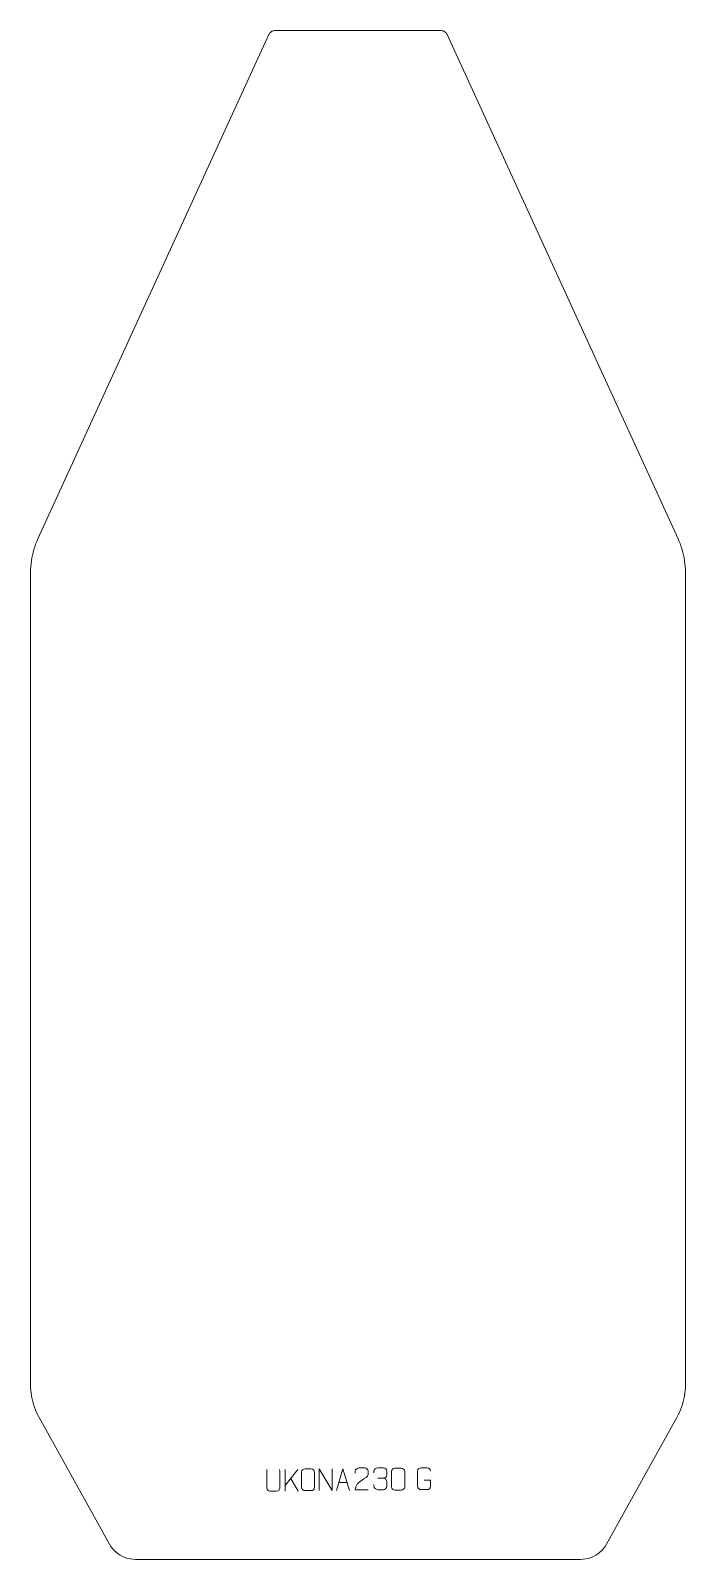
# Model space of a CAD drawing. Header units: millimetres. Extents: x -375 to 375, y -875 to 875.
import ezdxf

# ---------------------------------------------------------------- set-up
doc = ezdxf.new("R2010")
doc.units = ezdxf.units.MM
doc.header["$MEASUREMENT"] = 0
doc.layers.add('layer 1', color=7, linetype='Continuous')

msp = doc.modelspace()

# ---------------------------------------------------------------- linework, layer by layer
at = {"layer": 'layer 1', "color": 242, "lineweight": 9}
msp.add_open_spline([(-97.8932, 874.4427), (-97.8932, 874.4427), (-97.1934, 874.6852), (-97.1934, 874.6852), (-97.1934, 874.6852), (-97.1934, 874.6852), (-96.473, 874.8597), (-96.473, 874.8597), (-96.473, 874.8597), (-96.473, 874.8597), (-95.7397, 874.9643), (-95.7397, 874.9643), (-95.7397, 874.9643), (-95.7397, 874.9643), (-95.0007, 874.9992), (-95.0007, 874.9992), (-95.0007, 874.9992), (-95.0007, 874.9992), (95.0007, 874.9992), (95.0007, 874.9992), (95.0007, 874.9992), (95.0007, 874.9992), (95.7393, 874.9643), (95.7393, 874.9643), (95.7393, 874.9643), (95.7393, 874.9643), (96.473, 874.8597), (96.473, 874.8597), (96.473, 874.8597), (96.473, 874.8597), (97.1919, 874.6852), (97.1919, 874.6852), (97.1919, 874.6852), (97.1919, 874.6852), (97.8932, 874.4427), (97.8932, 874.4427), (97.8932, 874.4427), (97.8932, 874.4427), (98.5665, 874.1355), (98.5665, 874.1355), (98.5665, 874.1355), (98.5665, 874.1355), (99.2074, 873.7653), (99.2074, 873.7653), (99.2074, 873.7653), (99.2074, 873.7653), (99.8111, 873.3361), (99.8111, 873.3361), (99.8111, 873.3361), (99.8111, 873.3361), (100.3715, 872.8521), (100.3715, 872.8521), (100.3715, 872.8521), (100.3715, 872.8521), (100.8824, 872.3169), (100.8824, 872.3169), (100.8824, 872.3169), (100.8824, 872.3169), (101.3412, 871.7349), (101.3412, 871.7349), (101.3412, 871.7349), (101.3412, 871.7349), (101.7434, 871.1126), (101.7434, 871.1126), (101.7434, 871.1126), (101.7434, 871.1126), (102.0829, 870.4541), (102.0829, 870.4541), (102.0829, 870.4541), (102.0829, 870.4541), (366.6665, 293.1809), (366.6665, 293.1809), (366.6665, 293.1809), (366.6665, 293.1809), (367.9806, 290.1743), (367.9806, 290.1743), (367.9806, 290.1743), (367.9806, 290.1743), (369.185, 287.1217), (369.185, 287.1217), (369.185, 287.1217), (369.185, 287.1217), (370.2806, 284.028), (370.2806, 284.028), (370.2806, 284.028), (370.2806, 284.028), (371.2648, 280.8963), (371.2648, 280.8963), (371.2648, 280.8963), (371.2648, 280.8963), (372.1353, 277.7342), (372.1353, 277.7342), (372.1353, 277.7342), (372.1353, 277.7342), (372.8918, 274.5398), (372.8918, 274.5398), (372.8918, 274.5398), (372.8918, 274.5398), (373.5339, 271.3225), (373.5339, 271.3225), (373.5339, 271.3225), (373.5339, 271.3225), (374.0612, 268.0836), (374.0612, 268.0836), (374.0612, 268.0836), (374.0612, 268.0836), (374.4714, 264.8276), (374.4714, 264.8276), (374.4714, 264.8276), (374.4714, 264.8276), (374.7652, 261.5579), (374.7652, 261.5579), (374.7652, 261.5579), (374.7652, 261.5579), (374.9409, 258.2817), (374.9409, 258.2817), (374.9409, 258.2817), (374.9409, 258.2817), (374.9998, 254.9999), (374.9998, 254.9999), (374.9998, 254.9999), (374.9998, 254.9999), (374.9998, -674.9992), (374.9998, -674.9992), (374.9998, -674.9992), (374.9998, -674.9992), (374.9302, -678.2593), (374.9302, -678.2593), (374.9302, -678.2593), (374.9302, -678.2593), (374.7234, -681.5142), (374.7234, -681.5142), (374.7234, -681.5142), (374.7234, -681.5142), (374.3801, -684.7581), (374.3801, -684.7581), (374.3801, -684.7581), (374.3801, -684.7581), (373.9, -687.9837), (373.9, -687.9837), (373.9, -687.9837), (373.9, -687.9837), (373.2834, -691.1861), (373.2834, -691.1861), (373.2834, -691.1861), (373.2834, -691.1861), (372.5322, -694.3604), (372.5322, -694.3604), (372.5322, -694.3604), (372.5322, -694.3604), (371.6472, -697.4985), (371.6472, -697.4985), (371.6472, -697.4985), (371.6472, -697.4985), (370.6307, -700.5979), (370.6307, -700.5979), (370.6307, -700.5979), (370.6307, -700.5979), (369.4838, -703.6517), (369.4838, -703.6517), (369.4838, -703.6517), (369.4838, -703.6517), (368.2099, -706.653), (368.2099, -706.653), (368.2099, -706.653), (368.2099, -706.653), (366.8098, -709.5992), (366.8098, -709.5992), (366.8098, -709.5992), (366.8098, -709.5992), (365.2861, -712.4826), (365.2861, -712.4826), (365.2861, -712.4826), (365.2861, -712.4826), (284.7119, -857.5156), (284.7119, -857.5156), (284.7119, -857.5156), (284.7119, -857.5156), (283.1346, -860.0809), (283.1346, -860.0809), (283.1346, -860.0809), (283.1346, -860.0809), (281.3365, -862.4975), (281.3365, -862.4975), (281.3365, -862.4975), (281.3365, -862.4975), (279.3301, -864.7438), (279.3301, -864.7438), (279.3301, -864.7438), (279.3301, -864.7438), (277.1335, -866.8054), (277.1335, -866.8054), (277.1335, -866.8054), (277.1335, -866.8054), (274.7621, -868.6628), (274.7621, -868.6628), (274.7621, -868.6628), (274.7621, -868.6628), (272.2372, -870.3043), (272.2372, -870.3043), (272.2372, -870.3043), (272.2372, -870.3043), (269.5765, -871.7151), (269.5765, -871.7151), (269.5765, -871.7151), (269.5765, -871.7151), (266.8002, -872.8844), (266.8002, -872.8844), (266.8002, -872.8844), (266.8002, -872.8844), (263.9331, -873.8044), (263.9331, -873.8044), (263.9331, -873.8044), (263.9331, -873.8044), (260.9945, -874.467), (260.9945, -874.467), (260.9945, -874.467), (260.9945, -874.467), (258.0092, -874.8654), (258.0092, -874.8654), (258.0092, -874.8654), (258.0092, -874.8654), (254.9999, -874.9992), (254.9999, -874.9992), (254.9999, -874.9992), (254.9999, -874.9992), (-254.9999, -874.9992), (-254.9999, -874.9992), (-254.9999, -874.9992), (-254.9999, -874.9992), (-258.0096, -874.8654), (-258.0096, -874.8654), (-258.0096, -874.8654), (-258.0096, -874.8654), (-260.9949, -874.467), (-260.9949, -874.467), (-260.9949, -874.467), (-260.9949, -874.467), (-263.9331, -873.8044), (-263.9331, -873.8044), (-263.9331, -873.8044), (-263.9331, -873.8044), (-266.8002, -872.8844), (-266.8002, -872.8844), (-266.8002, -872.8844), (-266.8002, -872.8844), (-269.5765, -871.7151), (-269.5765, -871.7151), (-269.5765, -871.7151), (-269.5765, -871.7151), (-272.2372, -870.3043), (-272.2372, -870.3043), (-272.2372, -870.3043), (-272.2372, -870.3043), (-274.7637, -868.6628), (-274.7637, -868.6628), (-274.7637, -868.6628), (-274.7637, -868.6628), (-277.1335, -866.8054), (-277.1335, -866.8054), (-277.1335, -866.8054), (-277.1335, -866.8054), (-279.3301, -864.7438), (-279.3301, -864.7438), (-279.3301, -864.7438), (-279.3301, -864.7438), (-281.3365, -862.4975), (-281.3365, -862.4975), (-281.3365, -862.4975), (-281.3365, -862.4975), (-283.135, -860.0809), (-283.135, -860.0809), (-283.135, -860.0809), (-283.135, -860.0809), (-284.7134, -857.5156), (-284.7134, -857.5156), (-284.7134, -857.5156), (-284.7134, -857.5156), (-365.2876, -712.4826), (-365.2876, -712.4826), (-365.2876, -712.4826), (-365.2876, -712.4826), (-366.8098, -709.5992), (-366.8098, -709.5992), (-366.8098, -709.5992), (-366.8098, -709.5992), (-368.2099, -706.653), (-368.2099, -706.653), (-368.2099, -706.653), (-368.2099, -706.653), (-369.4853, -703.6517), (-369.4853, -703.6517), (-369.4853, -703.6517), (-369.4853, -703.6517), (-370.6307, -700.5979), (-370.6307, -700.5979), (-370.6307, -700.5979), (-370.6307, -700.5979), (-371.6472, -697.4985), (-371.6472, -697.4985), (-371.6472, -697.4985), (-371.6472, -697.4985), (-372.5322, -694.3604), (-372.5322, -694.3604), (-372.5322, -694.3604), (-372.5322, -694.3604), (-373.2834, -691.1861), (-373.2834, -691.1861), (-373.2834, -691.1861), (-373.2834, -691.1861), (-373.9004, -687.9837), (-373.9004, -687.9837), (-373.9004, -687.9837), (-373.9004, -687.9837), (-374.3805, -684.7581), (-374.3805, -684.7581), (-374.3805, -684.7581), (-374.3805, -684.7581), (-374.7249, -681.5142), (-374.7249, -681.5142), (-374.7249, -681.5142), (-374.7249, -681.5142), (-374.9314, -678.2593), (-374.9314, -678.2593), (-374.9314, -678.2593), (-374.9314, -678.2593), (-374.9998, -674.9992), (-374.9998, -674.9992), (-374.9998, -674.9992), (-374.9998, -674.9992), (-374.9998, 254.9999), (-374.9998, 254.9999), (-374.9998, 254.9999), (-374.9998, 254.9999), (-374.9409, 258.2817), (-374.9409, 258.2817), (-374.9409, 258.2817), (-374.9409, 258.2817), (-374.7652, 261.5579), (-374.7652, 261.5579), (-374.7652, 261.5579), (-374.7652, 261.5579), (-374.4714, 264.8276), (-374.4714, 264.8276), (-374.4714, 264.8276), (-374.4714, 264.8276), (-374.0612, 268.0836), (-374.0612, 268.0836), (-374.0612, 268.0836), (-374.0612, 268.0836), (-373.5339, 271.3225), (-373.5339, 271.3225), (-373.5339, 271.3225), (-373.5339, 271.3225), (-372.8918, 274.5398), (-372.8918, 274.5398), (-372.8918, 274.5398), (-372.8918, 274.5398), (-372.1353, 277.7342), (-372.1353, 277.7342), (-372.1353, 277.7342), (-372.1353, 277.7342), (-371.2648, 280.8963), (-371.2648, 280.8963), (-371.2648, 280.8963), (-371.2648, 280.8963), (-370.2806, 284.028), (-370.2806, 284.028), (-370.2806, 284.028), (-370.2806, 284.028), (-369.185, 287.1217), (-369.185, 287.1217), (-369.185, 287.1217), (-369.185, 287.1217), (-367.9806, 290.1743), (-367.9806, 290.1743), (-367.9806, 290.1743), (-367.9806, 290.1743), (-366.6665, 293.1809), (-366.6665, 293.1809), (-366.6665, 293.1809), (-366.6665, 293.1809), (-102.0829, 870.4541), (-102.0829, 870.4541), (-102.0829, 870.4541), (-102.0829, 870.4541), (-101.7434, 871.1126), (-101.7434, 871.1126), (-101.7434, 871.1126), (-101.7434, 871.1126), (-101.3427, 871.7349), (-101.3427, 871.7349), (-101.3427, 871.7349), (-101.3427, 871.7349), (-100.8839, 872.3169), (-100.8839, 872.3169), (-100.8839, 872.3169), (-100.8839, 872.3169), (-100.3718, 872.8521), (-100.3718, 872.8521), (-100.3718, 872.8521), (-100.3718, 872.8521), (-99.8111, 873.3361), (-99.8111, 873.3361), (-99.8111, 873.3361), (-99.8111, 873.3361), (-99.2074, 873.7653), (-99.2074, 873.7653), (-99.2074, 873.7653), (-99.2074, 873.7653), (-98.5665, 874.1355), (-98.5665, 874.1355), (-98.5665, 874.1355), (-98.5665, 874.1355), (-97.8932, 874.4427), (-97.8932, 874.4427)], degree=3, knots=[0, 0, 0, 0, 0.00952381, 0.00952381, 0.00952381, 0.00952381, 0.019047619, 0.019047619, 0.019047619, 0.019047619, 0.028571429, 0.028571429, 0.028571429, 0.028571429, 0.038095238, 0.038095238, 0.038095238, 0.038095238, 0.047619048, 0.047619048, 0.047619048, 0.047619048, 0.057142857, 0.057142857, 0.057142857, 0.057142857, 0.066666667, 0.066666667, 0.066666667, 0.066666667, 0.076190476, 0.076190476, 0.076190476, 0.076190476, 0.085714286, 0.085714286, 0.085714286, 0.085714286, 0.095238095, 0.095238095, 0.095238095, 0.095238095, 0.104761905, 0.104761905, 0.104761905, 0.104761905, 0.114285714, 0.114285714, 0.114285714, 0.114285714, 0.123809524, 0.123809524, 0.123809524, 0.123809524, 0.133333333, 0.133333333, 0.133333333, 0.133333333, 0.142857143, 0.142857143, 0.142857143, 0.142857143, 0.152380952, 0.152380952, 0.152380952, 0.152380952, 0.161904762, 0.161904762, 0.161904762, 0.161904762, 0.171428571, 0.171428571, 0.171428571, 0.171428571, 0.180952381, 0.180952381, 0.180952381, 0.180952381, 0.19047619, 0.19047619, 0.19047619, 0.19047619, 0.2, 0.2, 0.2, 0.2, 0.20952381, 0.20952381, 0.20952381, 0.20952381, 0.219047619, 0.219047619, 0.219047619, 0.219047619, 0.228571429, 0.228571429, 0.228571429, 0.228571429, 0.238095238, 0.238095238, 0.238095238, 0.238095238, 0.247619048, 0.247619048, 0.247619048, 0.247619048, 0.257142857, 0.257142857, 0.257142857, 0.257142857, 0.266666667, 0.266666667, 0.266666667, 0.266666667, 0.276190476, 0.276190476, 0.276190476, 0.276190476, 0.285714286, 0.285714286, 0.285714286, 0.285714286, 0.295238095, 0.295238095, 0.295238095, 0.295238095, 0.304761905, 0.304761905, 0.304761905, 0.304761905, 0.314285714, 0.314285714, 0.314285714, 0.314285714, 0.323809524, 0.323809524, 0.323809524, 0.323809524, 0.333333333, 0.333333333, 0.333333333, 0.333333333, 0.342857143, 0.342857143, 0.342857143, 0.342857143, 0.352380952, 0.352380952, 0.352380952, 0.352380952, 0.361904762, 0.361904762, 0.361904762, 0.361904762, 0.371428571, 0.371428571, 0.371428571, 0.371428571, 0.380952381, 0.380952381, 0.380952381, 0.380952381, 0.39047619, 0.39047619, 0.39047619, 0.39047619, 0.4, 0.4, 0.4, 0.4, 0.40952381, 0.40952381, 0.40952381, 0.40952381, 0.419047619, 0.419047619, 0.419047619, 0.419047619, 0.428571429, 0.428571429, 0.428571429, 0.428571429, 0.438095238, 0.438095238, 0.438095238, 0.438095238, 0.447619048, 0.447619048, 0.447619048, 0.447619048, 0.457142857, 0.457142857, 0.457142857, 0.457142857, 0.466666667, 0.466666667, 0.466666667, 0.466666667, 0.476190476, 0.476190476, 0.476190476, 0.476190476, 0.485714286, 0.485714286, 0.485714286, 0.485714286, 0.495238095, 0.495238095, 0.495238095, 0.495238095, 0.504761905, 0.504761905, 0.504761905, 0.504761905, 0.514285714, 0.514285714, 0.514285714, 0.514285714, 0.523809524, 0.523809524, 0.523809524, 0.523809524, 0.533333333, 0.533333333, 0.533333333, 0.533333333, 0.542857143, 0.542857143, 0.542857143, 0.542857143, 0.552380952, 0.552380952, 0.552380952, 0.552380952, 0.561904762, 0.561904762, 0.561904762, 0.561904762, 0.571428571, 0.571428571, 0.571428571, 0.571428571, 0.580952381, 0.580952381, 0.580952381, 0.580952381, 0.59047619, 0.59047619, 0.59047619, 0.59047619, 0.6, 0.6, 0.6, 0.6, 0.60952381, 0.60952381, 0.60952381, 0.60952381, 0.619047619, 0.619047619, 0.619047619, 0.619047619, 0.628571429, 0.628571429, 0.628571429, 0.628571429, 0.638095238, 0.638095238, 0.638095238, 0.638095238, 0.647619048, 0.647619048, 0.647619048, 0.647619048, 0.657142857, 0.657142857, 0.657142857, 0.657142857, 0.666666667, 0.666666667, 0.666666667, 0.666666667, 0.676190476, 0.676190476, 0.676190476, 0.676190476, 0.685714286, 0.685714286, 0.685714286, 0.685714286, 0.695238095, 0.695238095, 0.695238095, 0.695238095, 0.704761905, 0.704761905, 0.704761905, 0.704761905, 0.714285714, 0.714285714, 0.714285714, 0.714285714, 0.723809524, 0.723809524, 0.723809524, 0.723809524, 0.733333333, 0.733333333, 0.733333333, 0.733333333, 0.742857143, 0.742857143, 0.742857143, 0.742857143, 0.752380952, 0.752380952, 0.752380952, 0.752380952, 0.761904762, 0.761904762, 0.761904762, 0.761904762, 0.771428571, 0.771428571, 0.771428571, 0.771428571, 0.780952381, 0.780952381, 0.780952381, 0.780952381, 0.79047619, 0.79047619, 0.79047619, 0.79047619, 0.8, 0.8, 0.8, 0.8, 0.80952381, 0.80952381, 0.80952381, 0.80952381, 0.819047619, 0.819047619, 0.819047619, 0.819047619, 0.828571429, 0.828571429, 0.828571429, 0.828571429, 0.838095238, 0.838095238, 0.838095238, 0.838095238, 0.847619048, 0.847619048, 0.847619048, 0.847619048, 0.857142857, 0.857142857, 0.857142857, 0.857142857, 0.866666667, 0.866666667, 0.866666667, 0.866666667, 0.876190476, 0.876190476, 0.876190476, 0.876190476, 0.885714286, 0.885714286, 0.885714286, 0.885714286, 0.895238095, 0.895238095, 0.895238095, 0.895238095, 0.904761905, 0.904761905, 0.904761905, 0.904761905, 0.914285714, 0.914285714, 0.914285714, 0.914285714, 0.923809524, 0.923809524, 0.923809524, 0.923809524, 0.933333333, 0.933333333, 0.933333333, 0.933333333, 0.942857143, 0.942857143, 0.942857143, 0.942857143, 0.952380952, 0.952380952, 0.952380952, 0.952380952, 0.961904762, 0.961904762, 0.961904762, 0.961904762, 0.971428571, 0.971428571, 0.971428571, 0.971428571, 0.980952381, 0.980952381, 0.980952381, 0.980952381, 1, 1, 1, 1], dxfattribs=at)
at = {"layer": 'layer 1', "color": 250, "lineweight": 9}
for points, knots in [([(-89.7146, -771.9654), (-89.715, -777.5049), (-89.6192, -787.7067), (-89.6188, -793.2471), (-89.6188, -793.2471), (-89.7586, -795.4866), (-91.4358, -796.9128), (-93.5835, -796.9233), (-93.5835, -796.9233), (-95.9154, -796.9229), (-98.2473, -796.9229), (-100.5788, -796.9233), (-100.5788, -796.9233), (-102.5038, -797.0248), (-104.4759, -795.2083), (-104.4647, -793.2638), (-104.4647, -793.2638), (-104.4644, -787.7019), (-104.369, -777.5265), (-104.3694, -771.9654)], [0, 0, 0, 0, 0.166666667, 0.166666667, 0.166666667, 0.166666667, 0.333333333, 0.333333333, 0.333333333, 0.333333333, 0.5, 0.5, 0.5, 0.5, 0.666666667, 0.666666667, 0.666666667, 0.666666667, 1, 1, 1, 1]), ([(-60.6155, -771.3101), (-58.2898, -771.3101), (-55.9637, -771.3101), (-53.6376, -771.3101), (-53.6376, -771.3101), (-51.691, -771.2745), (-49.6996, -772.7661), (-49.6729, -775.2037), (-49.6729, -775.2037), (-49.6733, -780.9506), (-49.6733, -786.6979), (-49.6729, -792.4456), (-49.6729, -792.4456), (-49.8127, -794.769), (-51.4899, -796.2486), (-53.6376, -796.2594), (-53.6376, -796.2594), (-55.9695, -796.259), (-58.3014, -796.259), (-60.6329, -796.2594), (-60.6329, -796.2594), (-62.5579, -796.3648), (-64.53, -794.4803), (-64.5188, -792.463), (-64.5188, -792.463), (-64.5185, -786.6929), (-64.5185, -780.9232), (-64.5188, -775.1539), (-64.5188, -775.1539), (-64.5146, -773.0158), (-62.7679, -771.2966), (-60.6155, -771.3101)], [0, 0, 0, 0, 0.111111111, 0.111111111, 0.111111111, 0.111111111, 0.222222222, 0.222222222, 0.222222222, 0.222222222, 0.333333333, 0.333333333, 0.333333333, 0.333333333, 0.444444444, 0.444444444, 0.444444444, 0.444444444, 0.555555556, 0.555555556, 0.555555556, 0.555555556, 0.666666667, 0.666666667, 0.666666667, 0.666666667, 0.777777778, 0.777777778, 0.777777778, 0.777777778, 1, 1, 1, 1]), ([(-44.4233, -796.2633), (-44.4233, -796.2633), (-44.4233, -771.3098), (-44.4233, -771.3098), (-44.4233, -771.3098), (-44.4233, -771.3098), (-29.7685, -796.2633), (-29.7685, -796.2633), (-29.7685, -796.2633), (-29.7685, -796.2633), (-29.7685, -771.3098), (-29.7685, -771.3098)], [0, 0, 0, 0, 0.25, 0.25, 0.25, 0.25, 0.5, 0.5, 0.5, 0.5, 1, 1, 1, 1]), ([(-24.5664, -796.2633), (-24.5664, -796.2633), (-17.1954, -771.3098), (-17.1954, -771.3098), (-17.1954, -771.3098), (-17.1954, -771.3098), (-9.6255, -796.2633), (-9.6255, -796.2633)], [0, 0, 0, 0, 0.333333333, 0.333333333, 0.333333333, 0.333333333, 1, 1, 1, 1]), ([(11.5181, -795.1607), (6.6037, -795.1604), (1.6893, -795.1604), (-3.2248, -795.1607), (-3.2248, -795.1607), (-3.2248, -785.2284), (11.4262, -782.5872), (11.5181, -778.2769), (11.5181, -778.2769), (11.5178, -776.8528), (11.5178, -775.4291), (11.5181, -774.0058), (11.5181, -774.0058), (11.5012, -771.9287), (9.3784, -770.2039), (7.7074, -770.1866), (7.7074, -770.1866), (5.6342, -770.187), (3.5613, -770.187), (1.4889, -770.1866), (1.4889, -770.1866), (-0.3332, -770.1701), (-3.1579, -771.9622), (-3.2248, -774.0558), (-3.2248, -774.0558), (-3.2248, -774.0558), (-3.2248, -776.1106), (-3.2248, -776.1106)], [0, 0, 0, 0, 0.125, 0.125, 0.125, 0.125, 0.25, 0.25, 0.25, 0.25, 0.375, 0.375, 0.375, 0.375, 0.5, 0.5, 0.5, 0.5, 0.625, 0.625, 0.625, 0.625, 0.75, 0.75, 0.75, 0.75, 1, 1, 1, 1]), ([(18.1256, -775.8812), (18.1256, -775.8812), (18.1256, -774.024), (18.1256, -774.024), (18.1256, -774.024), (18.1113, -772.2821), (20.7758, -770.164), (22.8349, -770.1867), (22.8349, -770.1867), (24.899, -770.1867), (26.963, -770.1867), (29.0267, -770.1867), (29.0267, -770.1867), (31.2212, -770.1779), (32.8195, -772.0247), (32.8639, -773.9368), (32.8639, -773.9368), (32.8635, -775.3719), (32.8635, -776.807), (32.8639, -778.2425), (32.8639, -778.2425), (32.8153, -779.896), (31.2127, -782.126), (29.0144, -782.116), (29.0144, -782.116), (31.2181, -782.1272), (32.8261, -783.9304), (32.8801, -785.9899), (32.8801, -785.9899), (32.8797, -787.7746), (32.8797, -789.5593), (32.8801, -791.3444), (32.8801, -791.3444), (32.8902, -793.4058), (30.8353, -795.1689), (29.0144, -795.1608), (29.0144, -795.1608), (26.9491, -795.1605), (24.8839, -795.1605), (22.8183, -795.1608), (22.8183, -795.1608), (20.6497, -795.1493), (18.1187, -792.7491), (18.1001, -791.2873), (18.1001, -791.2873), (18.1001, -791.2873), (18.1001, -789.3787), (18.1001, -789.3787)], [0, 0, 0, 0, 0.076923077, 0.076923077, 0.076923077, 0.076923077, 0.153846154, 0.153846154, 0.153846154, 0.153846154, 0.230769231, 0.230769231, 0.230769231, 0.230769231, 0.307692308, 0.307692308, 0.307692308, 0.307692308, 0.384615385, 0.384615385, 0.384615385, 0.384615385, 0.461538462, 0.461538462, 0.461538462, 0.461538462, 0.538461538, 0.538461538, 0.538461538, 0.538461538, 0.615384615, 0.615384615, 0.615384615, 0.615384615, 0.692307692, 0.692307692, 0.692307692, 0.692307692, 0.769230769, 0.769230769, 0.769230769, 0.769230769, 0.846153846, 0.846153846, 0.846153846, 0.846153846, 1, 1, 1, 1]), ([(42.3528, -770.6271), (44.7189, -770.6271), (47.0854, -770.6271), (49.4519, -770.6271), (49.4519, -770.6271), (51.4324, -770.5915), (53.4584, -772.0858), (53.4855, -774.5279), (53.4855, -774.5279), (53.4851, -780.2853), (53.4851, -786.0431), (53.4855, -791.8013), (53.4855, -791.8013), (53.3434, -794.1289), (51.637, -795.6112), (49.4519, -795.622), (49.4519, -795.622), (47.0795, -795.6216), (44.7071, -795.6216), (42.3351, -795.622), (42.3351, -795.622), (40.3766, -795.7276), (38.3702, -793.8397), (38.3816, -791.8187), (38.3816, -791.8187), (38.382, -786.0381), (38.382, -780.2578), (38.3816, -774.478), (38.3816, -774.478), (38.3859, -772.336), (40.163, -770.6135), (42.3528, -770.6271)], [0, 0, 0, 0, 0.111111111, 0.111111111, 0.111111111, 0.111111111, 0.222222222, 0.222222222, 0.222222222, 0.222222222, 0.333333333, 0.333333333, 0.333333333, 0.333333333, 0.444444444, 0.444444444, 0.444444444, 0.444444444, 0.555555556, 0.555555556, 0.555555556, 0.555555556, 0.666666667, 0.666666667, 0.666666667, 0.666666667, 0.777777778, 0.777777778, 0.777777778, 0.777777778, 1, 1, 1, 1]), ([(75.9335, -784.1264), (75.9335, -784.1264), (83.1016, -784.1264), (83.1016, -784.1264), (83.1016, -784.1264), (83.1016, -784.1264), (83.1016, -791.2945), (83.1016, -791.2945), (83.1016, -791.2945), (82.9619, -793.6179), (81.2847, -795.0975), (79.1369, -795.1083), (79.1369, -795.1083), (76.8051, -795.1079), (74.4731, -795.1079), (72.1416, -795.1083), (72.1416, -795.1083), (70.2167, -795.2137), (68.2445, -793.3292), (68.2557, -791.3119), (68.2557, -791.3119), (68.2561, -785.5418), (68.2561, -779.7721), (68.2557, -774.0028), (68.2557, -774.0028), (68.2599, -771.8647), (70.0067, -770.1455), (72.159, -770.1589), (72.159, -770.1589), (74.4847, -770.1589), (76.8108, -770.1589), (79.1369, -770.1589), (79.1369, -770.1589), (81.0836, -770.1235), (83.075, -771.615), (83.1016, -774.0527)], [0, 0, 0, 0, 0.1, 0.1, 0.1, 0.1, 0.2, 0.2, 0.2, 0.2, 0.3, 0.3, 0.3, 0.3, 0.4, 0.4, 0.4, 0.4, 0.5, 0.5, 0.5, 0.5, 0.6, 0.6, 0.6, 0.6, 0.7, 0.7, 0.7, 0.7, 0.8, 0.8, 0.8, 0.8, 1, 1, 1, 1])]:
    msp.add_open_spline(points, degree=3, knots=knots, dxfattribs=at)
for points in [[(-83.2728, -771.9022), (-83.2728, -771.9022), (-83.2728, -796.8558), (-83.2728, -796.8558)], [(-68.8966, -771.9022), (-68.8966, -771.9022), (-83.2728, -790.5419), (-83.2728, -790.5419)], [(-68.5713, -796.76), (-68.5713, -796.76), (-77.0418, -782.4464), (-77.0418, -782.4464)], [(-21.8438, -787.0139), (-21.8438, -787.0139), (-12.3481, -787.0139), (-12.3481, -787.0139)], [(22.8353, -782.1264), (22.8353, -782.1264), (29.0317, -782.1264), (29.0317, -782.1264)]]:
    msp.add_open_spline(points, degree=3, dxfattribs=at)

doc.saveas('drawing.dxf')
